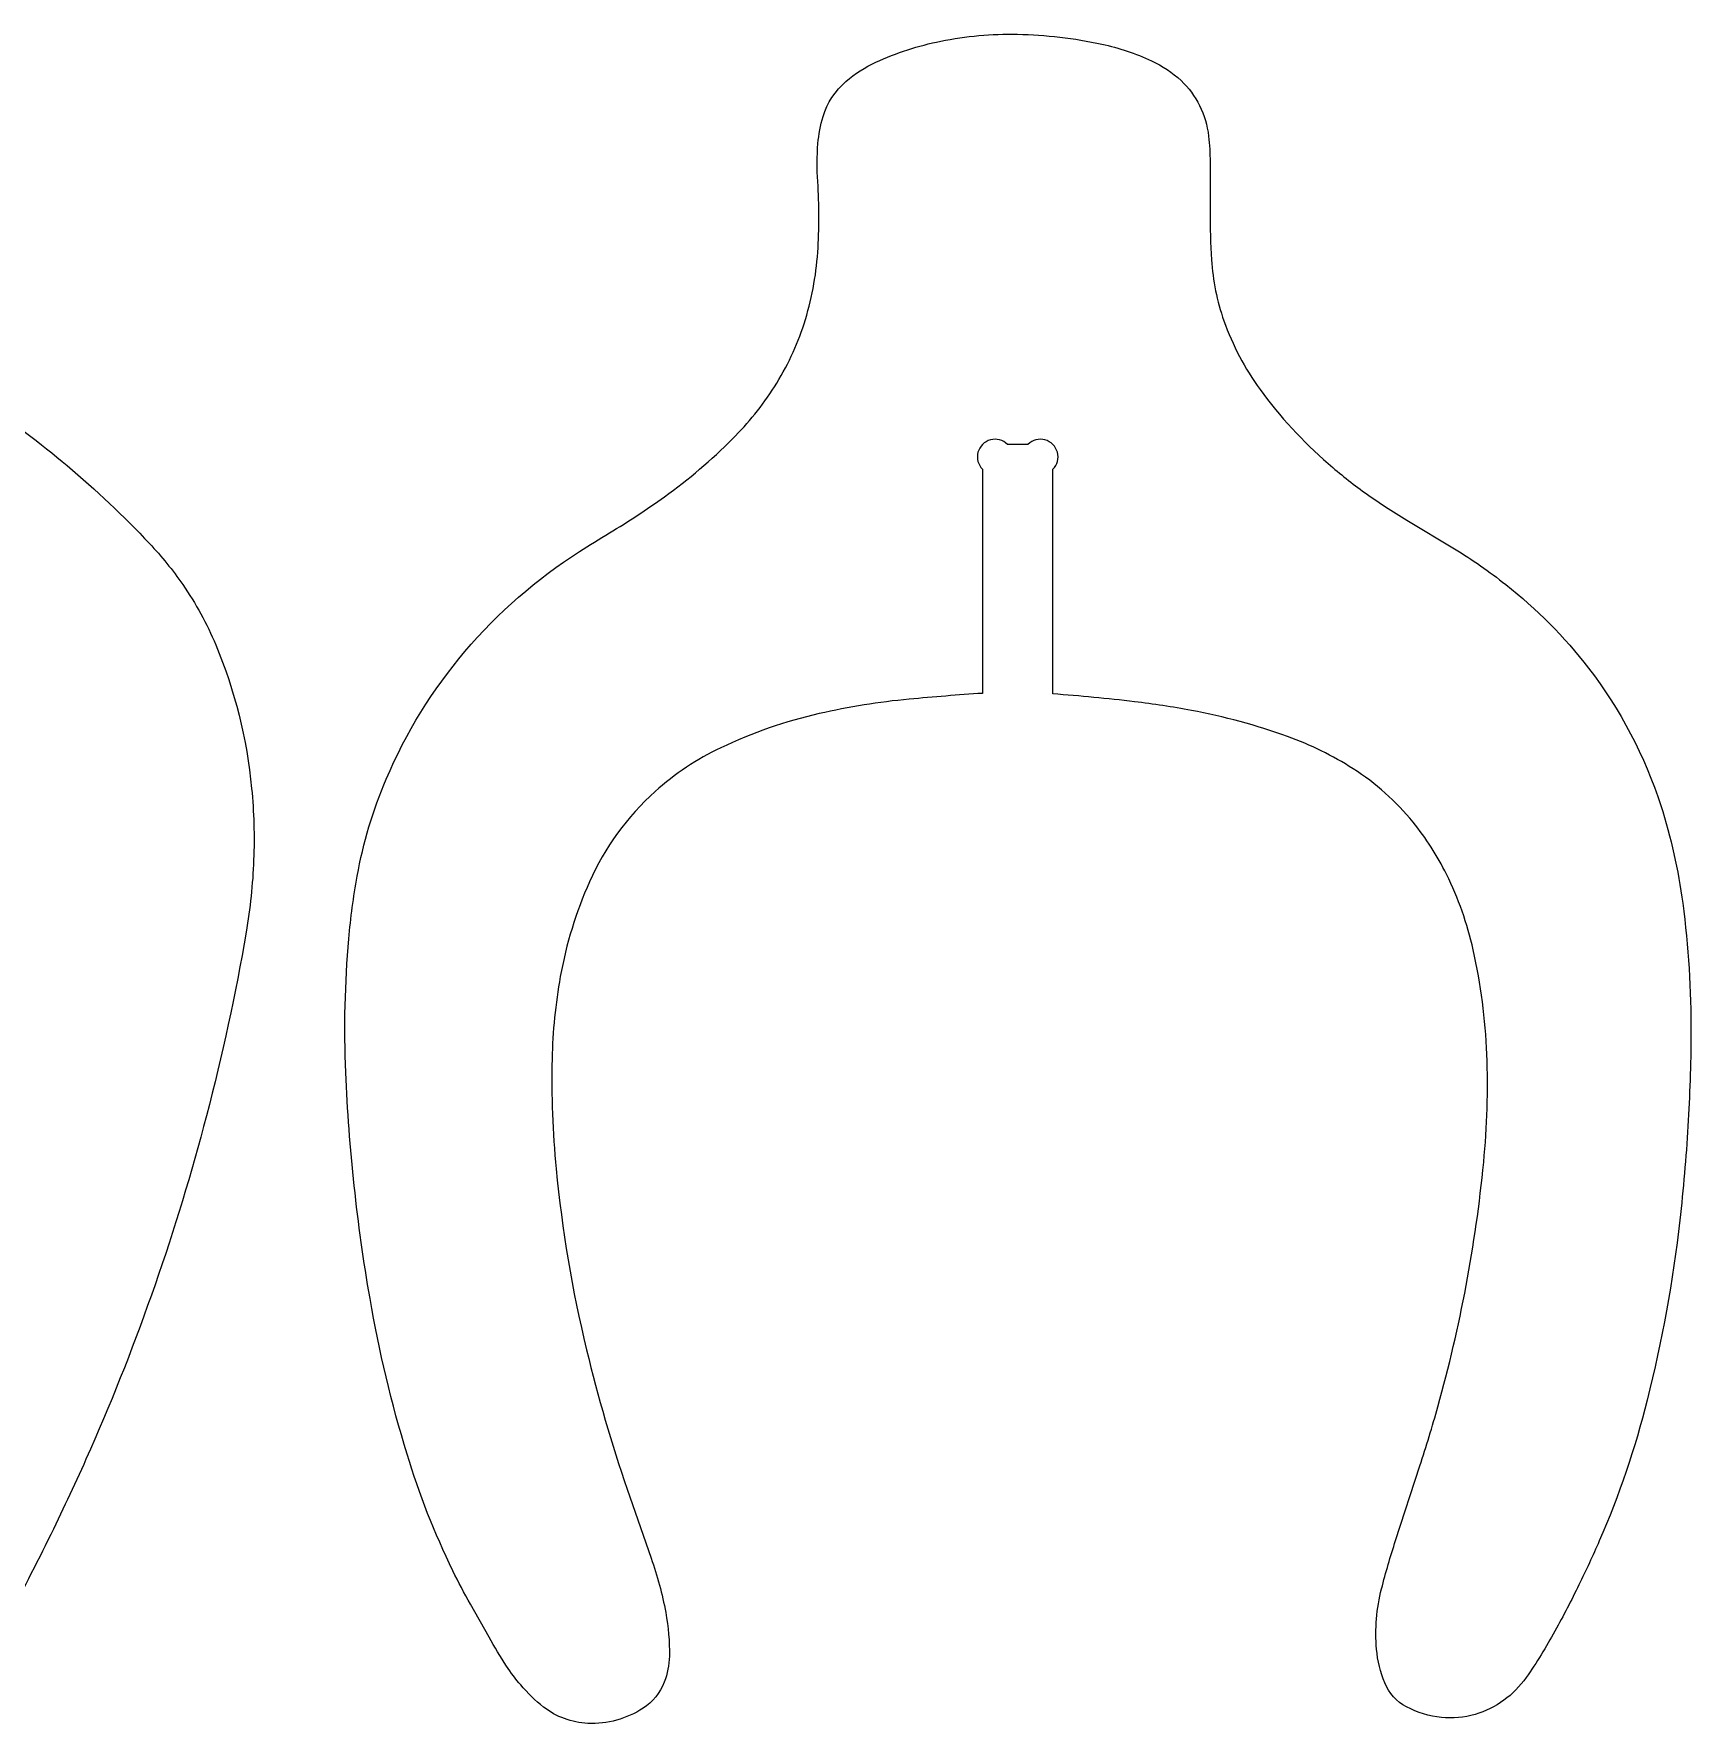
# Model space of a CAD drawing. Header units: centimetres. Extents: x -10.7 to 10.9, y -7.9 to 10.7.
# Drawn here: x 6.35 to 9.08, y 7.392 to 10.176 of the extents above; entities that cross this region are included whole.
import ezdxf

# ---------------------------------------------------------------- set-up
doc = ezdxf.new("R2010")
doc.units = ezdxf.units.CM
doc.header["$MEASUREMENT"] = 0
doc.layers.add('Capa 1', color=7, linetype='Continuous')

msp = doc.modelspace()

# ---------------------------------------------------------------- linework, layer by layer
at = {"layer": 'Capa 1', "color": 250, "lineweight": 18}
for points, knots in [([(7.06895, 7.58967), (7.05862, 7.60771), (7.04889, 7.62611), (7.0398, 7.64478), (7.0398, 7.64478), (7.00963, 7.70673), (6.98441, 7.77096), (6.96434, 7.83685), (6.96434, 7.83685), (6.93877, 7.92093), (6.91842, 8.00649), (6.9034, 8.09307), (6.9034, 8.09307), (6.88204, 8.21619), (6.86872, 8.34056), (6.86347, 8.46541), (6.86347, 8.46541), (6.86039, 8.5388), (6.86208, 8.61232), (6.86849, 8.6855), (6.86849, 8.6855), (6.87152, 8.72003), (6.87611, 8.75438), (6.88227, 8.78849), (6.88227, 8.78849), (6.89217, 8.84346), (6.90822, 8.89716), (6.93009, 8.94856), (6.93009, 8.94856), (6.96249, 9.02472), (7.00625, 9.09558), (7.05982, 9.15868), (7.05982, 9.15868), (7.11408, 9.22258), (7.17758, 9.27805), (7.2482, 9.32322), (7.2482, 9.32322), (7.26456, 9.33369), (7.2811, 9.3439), (7.29779, 9.35386), (7.29779, 9.35386), (7.32878, 9.37234), (7.35899, 9.39216), (7.38829, 9.41322), (7.38829, 9.41322), (7.42819, 9.44192), (7.46568, 9.47379), (7.50041, 9.50854), (7.50041, 9.50854), (7.52647, 9.5346), (7.54961, 9.56342), (7.56945, 9.59447), (7.56945, 9.59447), (7.5901, 9.62682), (7.60653, 9.6617), (7.61829, 9.69823), (7.61829, 9.69823), (7.63061, 9.7364), (7.63817, 9.77593), (7.64083, 9.81594), (7.64083, 9.81594), (7.64341, 9.85469), (7.64341, 9.89357), (7.64083, 9.93231), (7.64083, 9.93231), (7.63945, 9.95318), (7.6396, 9.97412), (7.64127, 9.99497), (7.64127, 9.99497), (7.64248, 10.01003), (7.64529, 10.02492), (7.6496, 10.0394), (7.6496, 10.0394), (7.65635, 10.06193), (7.66945, 10.08206), (7.68734, 10.09733), (7.68734, 10.09733), (7.70221, 10.11002), (7.71876, 10.12061), (7.7365, 10.1288), (7.7365, 10.1288), (7.77068, 10.14456), (7.8066, 10.15626), (7.84353, 10.16364), (7.84353, 10.16364), (7.88503, 10.17194), (7.92731, 10.17573), (7.96964, 10.17492), (7.96964, 10.17492), (8.0165, 10.17406), (8.06315, 10.16861), (8.10895, 10.15867), (8.10895, 10.15867), (8.13705, 10.15257), (8.16442, 10.14341), (8.19055, 10.13137), (8.19055, 10.13137), (8.20844, 10.12313), (8.2249, 10.11206), (8.23929, 10.09859), (8.23929, 10.09859), (8.2518, 10.0869), (8.2621, 10.07304), (8.26971, 10.05769), (8.26971, 10.05769), (8.27754, 10.04186), (8.28258, 10.02479), (8.28455, 10.00724), (8.28455, 10.00724), (8.28617, 9.993), (8.28703, 9.97868), (8.28715, 9.96437), (8.28715, 9.96437), (8.28738, 9.93705), (8.28742, 9.90973), (8.28727, 9.88243), (8.28727, 9.88243), (8.28714, 9.85617), (8.28787, 9.8299), (8.28949, 9.8037), (8.28949, 9.8037), (8.29159, 9.76942), (8.29844, 9.73562), (8.30984, 9.70324), (8.30984, 9.70324), (8.32408, 9.66283), (8.34413, 9.62473), (8.36939, 9.59012), (8.36939, 9.59012), (8.40214, 9.5453), (8.43979, 9.5043), (8.48169, 9.46789), (8.48169, 9.46789), (8.50115, 9.451), (8.52136, 9.43502), (8.5423, 9.42), (8.5423, 9.42), (8.5646, 9.40402), (8.58758, 9.38902), (8.61119, 9.37505)], [0, 0, 0, 0, 0.0277778, 0.0277778, 0.0277778, 0.0277778, 0.0555556, 0.0555556, 0.0555556, 0.0555556, 0.0833333, 0.0833333, 0.0833333, 0.0833333, 0.1111111, 0.1111111, 0.1111111, 0.1111111, 0.1388889, 0.1388889, 0.1388889, 0.1388889, 0.1666667, 0.1666667, 0.1666667, 0.1666667, 0.1944444, 0.1944444, 0.1944444, 0.1944444, 0.2222222, 0.2222222, 0.2222222, 0.2222222, 0.25, 0.25, 0.25, 0.25, 0.2777778, 0.2777778, 0.2777778, 0.2777778, 0.3055556, 0.3055556, 0.3055556, 0.3055556, 0.3333333, 0.3333333, 0.3333333, 0.3333333, 0.3611111, 0.3611111, 0.3611111, 0.3611111, 0.3888889, 0.3888889, 0.3888889, 0.3888889, 0.4166667, 0.4166667, 0.4166667, 0.4166667, 0.4444444, 0.4444444, 0.4444444, 0.4444444, 0.4722222, 0.4722222, 0.4722222, 0.4722222, 0.5, 0.5, 0.5, 0.5, 0.5277778, 0.5277778, 0.5277778, 0.5277778, 0.5555556, 0.5555556, 0.5555556, 0.5555556, 0.5833333, 0.5833333, 0.5833333, 0.5833333, 0.6111111, 0.6111111, 0.6111111, 0.6111111, 0.6388889, 0.6388889, 0.6388889, 0.6388889, 0.6666667, 0.6666667, 0.6666667, 0.6666667, 0.6944444, 0.6944444, 0.6944444, 0.6944444, 0.7222222, 0.7222222, 0.7222222, 0.7222222, 0.75, 0.75, 0.75, 0.75, 0.7777778, 0.7777778, 0.7777778, 0.7777778, 0.8055556, 0.8055556, 0.8055556, 0.8055556, 0.8333333, 0.8333333, 0.8333333, 0.8333333, 0.8611111, 0.8611111, 0.8611111, 0.8611111, 0.8888889, 0.8888889, 0.8888889, 0.8888889, 0.9166667, 0.9166667, 0.9166667, 0.9166667, 0.9444444, 0.9444444, 0.9444444, 0.9444444, 1, 1, 1, 1]), ([(5.89881, 9.90886), (5.89852, 9.90403), (5.89855, 9.8992), (5.89887, 9.8944), (5.89887, 9.8944), (5.90122, 9.85959), (5.91205, 9.82591), (5.93044, 9.79628), (5.93044, 9.79628), (5.94213, 9.77746), (5.95554, 9.75975), (5.97049, 9.7434), (5.97049, 9.7434), (5.99636, 9.7151), (6.02573, 9.69021), (6.05788, 9.66933), (6.05788, 9.66933), (6.07015, 9.66138), (6.08334, 9.65493), (6.09717, 9.65016), (6.09717, 9.65016), (6.15582, 9.62994), (6.21178, 9.60266), (6.26385, 9.56893), (6.26385, 9.56893), (6.31291, 9.53716), (6.35993, 9.50229), (6.40459, 9.46459), (6.40459, 9.46459), (6.45215, 9.42444), (6.49739, 9.38164), (6.54009, 9.33638), (6.54009, 9.33638), (6.56004, 9.31523), (6.57838, 9.29262), (6.59495, 9.26873), (6.59495, 9.26873), (6.61649, 9.23768), (6.63469, 9.20444), (6.64925, 9.16955)], [0, 0, 0, 0, 0.0909091, 0.0909091, 0.0909091, 0.0909091, 0.1818182, 0.1818182, 0.1818182, 0.1818182, 0.2727273, 0.2727273, 0.2727273, 0.2727273, 0.3636364, 0.3636364, 0.3636364, 0.3636364, 0.4545455, 0.4545455, 0.4545455, 0.4545455, 0.5454545, 0.5454545, 0.5454545, 0.5454545, 0.6363636, 0.6363636, 0.6363636, 0.6363636, 0.7272727, 0.7272727, 0.7272727, 0.7272727, 0.8181818, 0.8181818, 0.8181818, 0.8181818, 1, 1, 1, 1]), ([(7.95324, 9.49952), (7.94592, 9.50683), (7.93525, 9.5097), (7.92526, 9.50701), (7.92526, 9.50701), (7.91527, 9.50434), (7.90747, 9.49654), (7.90479, 9.48655), (7.90479, 9.48655), (7.9021, 9.47654), (7.90497, 9.46588), (7.91227, 9.45856)], [0, 0, 0, 0, 0.25, 0.25, 0.25, 0.25, 0.5, 0.5, 0.5, 0.5, 1, 1, 1, 1]), ([(8.02812, 9.45856), (8.03544, 9.46588), (8.03828, 9.47654), (8.03561, 9.48655), (8.03561, 9.48655), (8.03294, 9.49654), (8.02513, 9.50434), (8.01513, 9.50701), (8.01513, 9.50701), (8.00514, 9.5097), (7.99448, 9.50683), (7.98717, 9.49952)], [0, 0, 0, 0, 0.25, 0.25, 0.25, 0.25, 0.5, 0.5, 0.5, 0.5, 1, 1, 1, 1]), ([(8.68972, 9.32771), (8.71894, 9.30979), (8.74708, 9.29018), (8.77404, 9.26898), (8.77404, 9.26898), (8.82501, 9.22893), (8.87083, 9.18269), (8.9104, 9.13134), (8.9104, 9.13134), (8.96288, 9.06327), (9.00318, 8.98659), (9.02948, 8.90476), (9.02948, 8.90476), (9.04631, 8.85239), (9.05841, 8.7986), (9.06563, 8.74408), (9.06563, 8.74408), (9.07504, 8.67278), (9.07956, 8.6009), (9.07915, 8.52898), (9.07915, 8.52898), (9.07887, 8.47824), (9.0772, 8.42752), (9.07417, 8.37688), (9.07417, 8.37688), (9.07108, 8.32512), (9.06661, 8.27347), (9.06079, 8.22195)], [0, 0, 0, 0, 0.125, 0.125, 0.125, 0.125, 0.25, 0.25, 0.25, 0.25, 0.375, 0.375, 0.375, 0.375, 0.5, 0.5, 0.5, 0.5, 0.625, 0.625, 0.625, 0.625, 0.75, 0.75, 0.75, 0.75, 1, 1, 1, 1]), ([(6.64925, 9.16955), (6.6807, 9.09419), (6.70062, 9.01451), (6.70836, 8.93323), (6.70836, 8.93323), (6.7121, 8.89406), (6.71322, 8.85466), (6.71172, 8.81534), (6.71172, 8.81534), (6.7102, 8.77544), (6.70605, 8.73569), (6.69934, 8.69634), (6.69934, 8.69634), (6.68194, 8.59464), (6.66014, 8.49372), (6.634, 8.39389), (6.634, 8.39389), (6.58481, 8.20616), (6.52089, 8.02259), (6.44285, 7.8449), (6.44285, 7.8449), (6.42342, 7.80067), (6.40307, 7.75682), (6.38185, 7.7134), (6.38185, 7.7134), (6.35805, 7.66472), (6.33337, 7.61646), (6.30781, 7.56867), (6.30781, 7.56867), (6.29542, 7.54548), (6.28185, 7.52296), (6.26716, 7.50117), (6.26716, 7.50117), (6.25469, 7.48266), (6.23968, 7.46599), (6.22259, 7.45166), (6.22259, 7.45166), (6.21409, 7.44454), (6.20493, 7.43829), (6.19521, 7.43301), (6.19521, 7.43301), (6.18572, 7.42785), (6.17573, 7.42367), (6.16541, 7.42056), (6.16541, 7.42056), (6.14072, 7.41308), (6.11477, 7.41064), (6.08911, 7.41333), (6.08911, 7.41333), (6.06143, 7.41624), (6.03597, 7.42987), (6.01818, 7.45128), (6.01818, 7.45128), (6.00519, 7.4669), (5.99676, 7.48579), (5.99378, 7.50589), (5.99378, 7.50589), (5.99098, 7.52478), (5.99087, 7.54396), (5.99344, 7.56288), (5.99344, 7.56288), (5.99527, 7.57643), (5.99811, 7.58985), (6.00188, 7.60298), (6.00188, 7.60298), (6.00919, 7.62835), (6.01746, 7.65341), (6.02666, 7.67814)], [0, 0, 0, 0, 0.0555556, 0.0555556, 0.0555556, 0.0555556, 0.1111111, 0.1111111, 0.1111111, 0.1111111, 0.1666667, 0.1666667, 0.1666667, 0.1666667, 0.2222222, 0.2222222, 0.2222222, 0.2222222, 0.2777778, 0.2777778, 0.2777778, 0.2777778, 0.3333333, 0.3333333, 0.3333333, 0.3333333, 0.3888889, 0.3888889, 0.3888889, 0.3888889, 0.4444444, 0.4444444, 0.4444444, 0.4444444, 0.5, 0.5, 0.5, 0.5, 0.5555556, 0.5555556, 0.5555556, 0.5555556, 0.6111111, 0.6111111, 0.6111111, 0.6111111, 0.6666667, 0.6666667, 0.6666667, 0.6666667, 0.7222222, 0.7222222, 0.7222222, 0.7222222, 0.7777778, 0.7777778, 0.7777778, 0.7777778, 0.8333333, 0.8333333, 0.8333333, 0.8333333, 0.8888889, 0.8888889, 0.8888889, 0.8888889, 1, 1, 1, 1]), ([(7.91227, 9.08964), (7.87202, 9.08699), (7.83179, 9.08379), (7.7916, 9.08004), (7.7916, 9.08004), (7.74171, 9.07539), (7.69219, 9.06746), (7.64335, 9.05629), (7.64335, 9.05629), (7.58738, 9.04351), (7.533, 9.02465), (7.48115, 9.00003), (7.48115, 9.00003), (7.44184, 8.98138), (7.40544, 8.95713), (7.37309, 8.92802), (7.37309, 8.92802), (7.32698, 8.88657), (7.29013, 8.8359), (7.26491, 8.77925), (7.26491, 8.77925), (7.2427, 8.72934), (7.22656, 8.67695), (7.21684, 8.62319), (7.21684, 8.62319), (7.20875, 8.57841), (7.20419, 8.53309), (7.20322, 8.48761), (7.20322, 8.48761), (7.20189, 8.4272), (7.20415, 8.36677), (7.20996, 8.30661), (7.20996, 8.30661), (7.21967, 8.20623), (7.23638, 8.10667), (7.26001, 8.00861), (7.26001, 8.00861), (7.2787, 7.93111), (7.30102, 7.85451), (7.32692, 7.7791)], [0, 0, 0, 0, 0.0909091, 0.0909091, 0.0909091, 0.0909091, 0.1818182, 0.1818182, 0.1818182, 0.1818182, 0.2727273, 0.2727273, 0.2727273, 0.2727273, 0.3636364, 0.3636364, 0.3636364, 0.3636364, 0.4545455, 0.4545455, 0.4545455, 0.4545455, 0.5454545, 0.5454545, 0.5454545, 0.5454545, 0.6363636, 0.6363636, 0.6363636, 0.6363636, 0.7272727, 0.7272727, 0.7272727, 0.7272727, 0.8181818, 0.8181818, 0.8181818, 0.8181818, 1, 1, 1, 1]), ([(8.63276, 7.81767), (8.64327, 7.84984), (8.65309, 7.88223), (8.66222, 7.91481), (8.66222, 7.91481), (8.69916, 8.04654), (8.72443, 8.18123), (8.73775, 8.31738), (8.73775, 8.31738), (8.74353, 8.37648), (8.74525, 8.43591), (8.74289, 8.49524), (8.74289, 8.49524), (8.7406, 8.55317), (8.73308, 8.61075), (8.7204, 8.66731), (8.7204, 8.66731), (8.71075, 8.71039), (8.69601, 8.75214), (8.67647, 8.79171), (8.67647, 8.79171), (8.66136, 8.8223), (8.6429, 8.85108), (8.62138, 8.87755), (8.62138, 8.87755), (8.59341, 8.91193), (8.56013, 8.9416), (8.52274, 8.96542), (8.52274, 8.96542), (8.48883, 8.98701), (8.45266, 9.00479), (8.41485, 9.01843), (8.41485, 9.01843), (8.36322, 9.03706), (8.31018, 9.0515), (8.25623, 9.0616), (8.25623, 9.0616), (8.22516, 9.0674), (8.19393, 9.07218), (8.16255, 9.07589), (8.16255, 9.07589), (8.11785, 9.0812), (8.07303, 9.08546), (8.02812, 9.08865)], [0, 0, 0, 0, 0.0833333, 0.0833333, 0.0833333, 0.0833333, 0.1666667, 0.1666667, 0.1666667, 0.1666667, 0.25, 0.25, 0.25, 0.25, 0.3333333, 0.3333333, 0.3333333, 0.3333333, 0.4166667, 0.4166667, 0.4166667, 0.4166667, 0.5, 0.5, 0.5, 0.5, 0.5833333, 0.5833333, 0.5833333, 0.5833333, 0.6666667, 0.6666667, 0.6666667, 0.6666667, 0.75, 0.75, 0.75, 0.75, 0.8333333, 0.8333333, 0.8333333, 0.8333333, 1, 1, 1, 1]), ([(9.06079, 8.22195), (9.0495, 8.12218), (9.03158, 8.02326), (9.00711, 7.92587), (9.00711, 7.92587), (8.98717, 7.84653), (8.96077, 7.76896), (8.92814, 7.69393), (8.92814, 7.69393), (8.91756, 7.66958), (8.90641, 7.64549), (8.89468, 7.62168), (8.89468, 7.62168), (8.88205, 7.59602), (8.86887, 7.57063), (8.85513, 7.54556), (8.85513, 7.54556), (8.8407, 7.5192), (8.82487, 7.49364), (8.80768, 7.469), (8.80768, 7.469), (8.78734, 7.4398), (8.75765, 7.41834), (8.72353, 7.40818), (8.72353, 7.40818), (8.70558, 7.40284), (8.68672, 7.40115), (8.6681, 7.40322), (8.6681, 7.40322), (8.64806, 7.40545), (8.62859, 7.41139), (8.61071, 7.42075), (8.61071, 7.42075), (8.59444, 7.42924), (8.58171, 7.44324), (8.57476, 7.46023), (8.57476, 7.46023), (8.56751, 7.47789), (8.56299, 7.49654), (8.56134, 7.51557), (8.56134, 7.51557), (8.55844, 7.54897), (8.56122, 7.58265), (8.56956, 7.61513), (8.56956, 7.61513), (8.57644, 7.64192), (8.58415, 7.66851), (8.59271, 7.69483)], [0, 0, 0, 0, 0.0769231, 0.0769231, 0.0769231, 0.0769231, 0.1538462, 0.1538462, 0.1538462, 0.1538462, 0.2307692, 0.2307692, 0.2307692, 0.2307692, 0.3076923, 0.3076923, 0.3076923, 0.3076923, 0.3846154, 0.3846154, 0.3846154, 0.3846154, 0.4615385, 0.4615385, 0.4615385, 0.4615385, 0.5384615, 0.5384615, 0.5384615, 0.5384615, 0.6153846, 0.6153846, 0.6153846, 0.6153846, 0.6923077, 0.6923077, 0.6923077, 0.6923077, 0.7692308, 0.7692308, 0.7692308, 0.7692308, 0.8461538, 0.8461538, 0.8461538, 0.8461538, 1, 1, 1, 1]), ([(7.36639, 7.66549), (7.37666, 7.63631), (7.38469, 7.60641), (7.39044, 7.57602), (7.39044, 7.57602), (7.39491, 7.55235), (7.39692, 7.52828), (7.39642, 7.50421), (7.39642, 7.50421), (7.39612, 7.48962), (7.3933, 7.47518), (7.38808, 7.46156), (7.38808, 7.46156), (7.38128, 7.44382), (7.36905, 7.4287), (7.35313, 7.41838), (7.35313, 7.41838), (7.32611, 7.40084), (7.29429, 7.39216), (7.26211, 7.39355), (7.26211, 7.39355), (7.23569, 7.3947), (7.21025, 7.40406), (7.18939, 7.42033), (7.18939, 7.42033), (7.17557, 7.4311), (7.16289, 7.44331), (7.15158, 7.45674), (7.15158, 7.45674), (7.14325, 7.46664), (7.13549, 7.47701), (7.12835, 7.48781), (7.12835, 7.48781), (7.11811, 7.50325), (7.10848, 7.51913), (7.09951, 7.53535)], [0, 0, 0, 0, 0.1, 0.1, 0.1, 0.1, 0.2, 0.2, 0.2, 0.2, 0.3, 0.3, 0.3, 0.3, 0.4, 0.4, 0.4, 0.4, 0.5, 0.5, 0.5, 0.5, 0.6, 0.6, 0.6, 0.6, 0.7, 0.7, 0.7, 0.7, 0.8, 0.8, 0.8, 0.8, 1, 1, 1, 1])]:
    msp.add_open_spline(points, degree=3, knots=knots, dxfattribs=at)
for points in [[(7.98717, 9.49952), (7.98717, 9.49952), (7.95324, 9.49952), (7.95324, 9.49952)], [(7.91227, 9.45856), (7.91227, 9.45856), (7.91227, 9.08964), (7.91227, 9.08964)], [(8.02812, 9.08865), (8.02812, 9.08865), (8.02812, 9.45856), (8.02812, 9.45856)], [(8.61119, 9.37505), (8.61119, 9.37505), (8.68972, 9.32771), (8.68972, 9.32771)], [(8.59271, 7.69483), (8.59271, 7.69483), (8.63276, 7.81767), (8.63276, 7.81767)], [(7.32692, 7.7791), (7.32692, 7.7791), (7.36639, 7.66549), (7.36639, 7.66549)], [(7.09951, 7.53535), (7.09951, 7.53535), (7.06895, 7.58967), (7.06895, 7.58967)]]:
    msp.add_open_spline(points, degree=3, dxfattribs=at)

doc.saveas('drawing.dxf')
